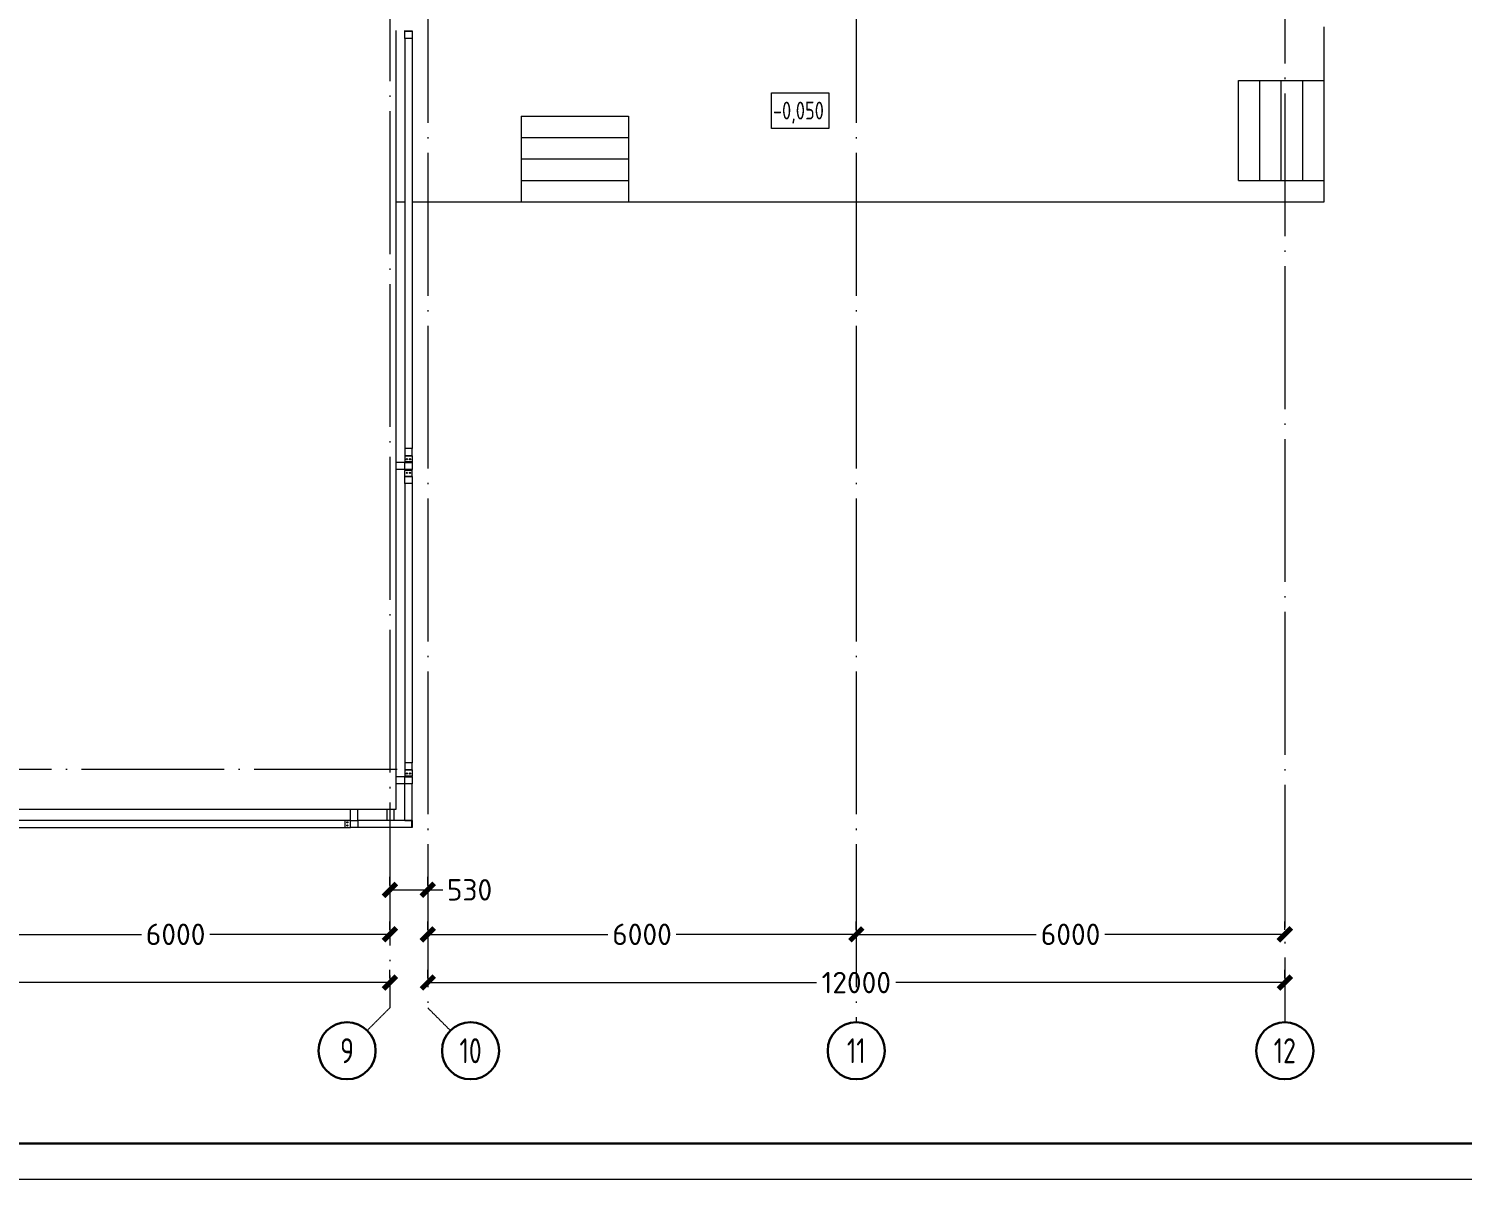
# Model space of a CAD drawing. Extents: x -965262 to 1142518, y -357520 to 71675.
# Drawn here: x -675264 to -655192, y -240088 to -223979 of the extents above; entities that cross this region are included whole.
import ezdxf

# ---------------------------------------------------------------- set-up
doc = ezdxf.new("R2010")
doc.units = 0
doc.header["$LTSCALE"] = 10
doc.linetypes.add('DOTE', pattern=[2.42, 2, -0.2, 0.02, -0.2])
doc.layers.get('0').update_dxf_attribs({"linetype": 'CONTINUOUS', "lineweight": 30})
doc.layers.get('Defpoints').update_dxf_attribs({"linetype": 'CONTINUOUS'})
doc.layers.add('DOTE', color=7, linetype='DOTE', lineweight=9)
doc.styles.add('GOST 2.304', font='isocpeur.ttf', dxfattribs={"width": 0.75, "height": 250})
doc.styles.get("Standard").update_dxf_attribs({"font": 'isocpeur.ttf', "height": 300})
doc.dimstyles.get("Standard").update_dxf_attribs({"dimscale": 100, "dimtxt": 300, "dimasz": 1.8, "dimexe": 1.8, "dimexo": 0.625, "dimgap": 0.9, "dimtad": 0, "dimdec": 0, "dimzin": 0, "dimdsep": 46, "dimtxsty": 'Standard', "dimblk": 'ARCHTICK', "dimcen": 0.9, "dimclrd": 256, "dimclre": 256, "dimclrt": 256, "dimadec": 0, "dimazin": 0, "dimtfac": 1, "dimtdec": 0, "dimtofl": 0, "dimtmove": 0, "dimatfit": 3, "dimfxl": 1, "dimtolj": 1, "dimtzin": 0, "dimlwd": 15, "dimlwe": 15, "dimarcsym": 0})

# ---------------------------------------------------------------- blocks, each defined once
blk = doc.blocks.new('_ArchTick')
at = {"color": 0, "linetype": 'ByBlock', "lineweight": 0, "const_width": 0.4}
blk.add_lwpolyline([(-0.5, -0.5), (0.5, 0.5)], dxfattribs=at)
blk = doc.blocks.new('*D154')
at = {"lineweight": 15, "transparency": 16777216}
for p, q in [((-663677, -236595), (-663677, -236478)), ((-657677, -236595), (-657677, -236478)), ((-663677, -236658), (-661157, -236658)), ((-657677, -236658), (-660197, -236658))]:
    blk.add_line(p, q, dxfattribs=at)
at = {"layer": 'Defpoints', "color": 0, "lineweight": 15, "transparency": 16777216}
for p in [(-663677, -236658), (-663677, -236658), (-657677, -236658)]:
    blk.add_point(p, dxfattribs=at)
at = {"lineweight": 15, "transparency": 16777216, "xscale": 180, "yscale": 180, "zscale": 180, "rotation": 180}
blk.add_blockref('_ArchTick', (-663677, -236658), dxfattribs=at)
at = {"lineweight": 15, "transparency": 16777216, "xscale": 180, "yscale": 180, "zscale": 180}
blk.add_blockref('_ArchTick', (-657677, -236658), dxfattribs=at)
at = {"lineweight": 15, "transparency": 16777216, "insert": (-660677, -236658), "char_height": 300, "attachment_point": 5}
blk.add_mtext('\\A1;6000', dxfattribs=at)
blk = doc.blocks.new('*D155')
at = {"lineweight": 15, "transparency": 16777216}
for p, q in [((-669677, -236595), (-669677, -236478)), ((-663677, -236595), (-663677, -236478)), ((-669677, -236658), (-667157, -236658)), ((-663677, -236658), (-666197, -236658))]:
    blk.add_line(p, q, dxfattribs=at)
at = {"layer": 'Defpoints', "color": 0, "lineweight": 15, "transparency": 16777216}
for p in [(-669677, -236658), (-669677, -236658), (-663677, -236658)]:
    blk.add_point(p, dxfattribs=at)
at = {"lineweight": 15, "transparency": 16777216, "xscale": 180, "yscale": 180, "zscale": 180, "rotation": 180}
blk.add_blockref('_ArchTick', (-669677, -236658), dxfattribs=at)
at = {"lineweight": 15, "transparency": 16777216, "xscale": 180, "yscale": 180, "zscale": 180}
blk.add_blockref('_ArchTick', (-663677, -236658), dxfattribs=at)
at = {"lineweight": 15, "transparency": 16777216, "insert": (-666677, -236658), "char_height": 300, "attachment_point": 5}
blk.add_mtext('\\A1;6000', dxfattribs=at)
blk = doc.blocks.new('*D156')
at = {"lineweight": 15, "transparency": 16777216}
for p, q in [((-676207, -236595), (-676207, -236478)), ((-670207, -236595), (-670207, -236478)), ((-676207, -236658), (-673687, -236658)), ((-670207, -236658), (-672727, -236658))]:
    blk.add_line(p, q, dxfattribs=at)
at = {"layer": 'Defpoints', "color": 0, "lineweight": 15, "transparency": 16777216}
for p in [(-676207, -236658), (-676207, -236658), (-670207, -236658)]:
    blk.add_point(p, dxfattribs=at)
at = {"lineweight": 15, "transparency": 16777216, "xscale": 180, "yscale": 180, "zscale": 180, "rotation": 180}
blk.add_blockref('_ArchTick', (-676207, -236658), dxfattribs=at)
at = {"lineweight": 15, "transparency": 16777216, "xscale": 180, "yscale": 180, "zscale": 180}
blk.add_blockref('_ArchTick', (-670207, -236658), dxfattribs=at)
at = {"lineweight": 15, "transparency": 16777216, "insert": (-673207, -236658), "char_height": 300, "attachment_point": 5}
blk.add_mtext('\\A1;6000', dxfattribs=at)
blk = doc.blocks.new('*D157')
at = {"lineweight": 15, "transparency": 16777216}
for p, q in [((-670207, -235973), (-670207, -235855)), ((-670207, -236035), (-669677, -236035)), ((-669677, -235973), (-669677, -235855)), ((-669677, -236035), (-669467, -236035))]:
    blk.add_line(p, q, dxfattribs=at)
at = {"layer": 'Defpoints', "color": 0, "lineweight": 15, "transparency": 16777216}
for p in [(-670207, -236035), (-670207, -236035), (-669677, -236035)]:
    blk.add_point(p, dxfattribs=at)
at = {"lineweight": 15, "transparency": 16777216, "xscale": 180, "yscale": 180, "zscale": 180, "rotation": 180}
blk.add_blockref('_ArchTick', (-670207, -236035), dxfattribs=at)
at = {"lineweight": 15, "transparency": 16777216, "xscale": 180, "yscale": 180, "zscale": 180}
blk.add_blockref('_ArchTick', (-669677, -236035), dxfattribs=at)
at = {"lineweight": 15, "transparency": 16777216, "insert": (-669092, -236035), "char_height": 300, "attachment_point": 5}
blk.add_mtext('\\A1;530', dxfattribs=at)
blk = doc.blocks.new('*D158')
at = {"lineweight": 15, "transparency": 16777216}
for p, q in [((-669677, -237270), (-669677, -237153)), ((-657677, -237270), (-657677, -237153)), ((-669677, -237333), (-664232, -237333)), ((-657677, -237333), (-663122, -237333))]:
    blk.add_line(p, q, dxfattribs=at)
at = {"layer": 'Defpoints', "color": 0, "lineweight": 15, "transparency": 16777216}
for p in [(-669677, -237333), (-657677, -237333), (-657677, -237333)]:
    blk.add_point(p, dxfattribs=at)
at = {"lineweight": 15, "transparency": 16777216, "xscale": 180, "yscale": 180, "zscale": 180, "rotation": 180}
blk.add_blockref('_ArchTick', (-669677, -237333), dxfattribs=at)
at = {"lineweight": 15, "transparency": 16777216, "xscale": 180, "yscale": 180, "zscale": 180}
blk.add_blockref('_ArchTick', (-657677, -237333), dxfattribs=at)
at = {"lineweight": 15, "transparency": 16777216, "insert": (-663677, -237333), "char_height": 300, "attachment_point": 5}
blk.add_mtext('\\A1;12000', dxfattribs=at)
blk = doc.blocks.new('*D168')
at = {"lineweight": 15, "transparency": 16777216}
for p, q in [((-706207, -237270), (-706207, -237153)), ((-670207, -237270), (-670207, -237153)), ((-706207, -237333), (-688792, -237333)), ((-670207, -237333), (-687622, -237333))]:
    blk.add_line(p, q, dxfattribs=at)
at = {"layer": 'Defpoints', "color": 0, "lineweight": 15, "transparency": 16777216}
for p in [(-706207, -237333), (-670207, -237333, -1451), (-670207, -237333)]:
    blk.add_point(p, dxfattribs=at)
at = {"lineweight": 15, "transparency": 16777216, "xscale": 180, "yscale": 180, "zscale": 180, "rotation": 180}
blk.add_blockref('_ArchTick', (-706207, -237333), dxfattribs=at)
at = {"lineweight": 15, "transparency": 16777216, "xscale": 180, "yscale": 180, "zscale": 180}
blk.add_blockref('_ArchTick', (-670207, -237333), dxfattribs=at)
at = {"lineweight": 15, "transparency": 16777216, "insert": (-688207, -237333), "char_height": 300, "attachment_point": 5}
blk.add_mtext('\\A1;36000', dxfattribs=at)

msp = doc.modelspace()

# ---------------------------------------------------------------- linework, layer by layer
at = {"color": 86, "lineweight": 15}
for p, q in [((-670122.4, -224002.1, 1668.2), (-670122.4, -234912.1, 1668.2)), ((-670122.4, -234912.1, 1668.2), (-724766.4, -234912.1, 1668.2))]:
    msp.add_line(p, q, dxfattribs=at)
at = {"lineweight": 15}
for p, q in [((-669997.4, -224014.1, 1668.2), (-669997.4, -224002.1, 1668.2)), ((-669897.4, -224014.1, 1668.2), (-669897.4, -224002.1, 1668.2)), ((-657127.4, -226402.1, -1808.5), (-657127.4, -223952.1, 301.4)), ((-669997.4, -224014.1, 1668.2), (-669995.1, -224014.1, 1668.2)), ((-669997.4, -224114.1, 1668.2), (-669997.4, -224014.1, 1668.2)), ((-669897.4, -224114.1, 1668.2), (-669997.4, -224114.1, 1668.2)), ((-669997.4, -224114.1, 1668.2), (-669997.4, -229857.1, 1668.2)), ((-669995.1, -224014.1, 1668.2), (-669899.7, -224014.1, 1668.2)), ((-669995.1, -224014.1, 1668.2), (-669995.1, -224014.2, 1668.2)), ((-669899.7, -224014.2, 1668.2), (-669995.1, -224014.2, 1668.2)), ((-669927, -224014.1, 1668.2), (-669927, -224014.2, 1668.2)), ((-669917.8, -224014.1, 1668.2), (-669917.8, -224014.2, 1668.2)), ((-669897.4, -224014.1, 1668.2), (-669899.7, -224014.1, 1668.2)), ((-669899.7, -224014.1, 1668.2), (-669899.7, -224014.2, 1668.2)), ((-669897.4, -224014.1, 1668.2), (-669897.4, -224114.1, 1668.2)), ((-669897.4, -224114.1, 1668.2), (-669897.4, -229857.1, 1668.2)), ((-658327.4, -224702.1, -1808.5), (-657127.4, -224702.1, -1808.5)), ((-658327.4, -226102.1, -1808.5), (-658327.4, -224702.1, -1808.5)), ((-658027.4, -226102.1, -1808.5), (-658027.4, -224702.1, -1808.5)), ((-657727.4, -226102.1, -1808.5), (-657727.4, -224702.1, -1808.5)), ((-657427.4, -226102.1, -1808.5), (-657427.4, -224702.1, -1808.5)), ((-664863.7, -224876), (-664063.7, -224876)), ((-664863.7, -225376), (-664863.7, -224876)), ((-664063.7, -224876), (-664063.7, -225376)), ((-668367.4, -225202.1, 0), (-668367.4, -226402.1, 0)), ((-668367.4, -225202.1, -1808.5), (-666867.4, -225202.1, -1808.5)), ((-666867.4, -225202.1, 0), (-666867.4, -226402.1, 0)), ((-664063.7, -225376), (-664863.7, -225376)), ((-668367.4, -225502.1, -1808.5), (-666867.4, -225502.1, -1808.5)), ((-668367.4, -225802.1, -1808.5), (-666867.4, -225802.1, -1808.5)), ((-668367.4, -226102.1, -1808.5), (-666867.4, -226102.1, -1808.5)), ((-658327.4, -226102.1, -1808.5), (-657127.4, -226102.1, -1808.5)), ((-670122.4, -226402.1, -1808.5), (-669997.4, -226402.1, -1808.5)), ((-669897.4, -226402.1, -1808.5), (-657127.4, -226402.1, -1808.5)), ((-669997.4, -229857.1, 1668.2), (-669997.4, -229957.1, 1668.2)), ((-669897.4, -229857.1, 1668.2), (-669997.4, -229857.1, 1668.2)), ((-669997.4, -229957.1, 1668.2), (-669995.1, -229957.1, 1668.2)), ((-669997.4, -229957.1, 1668.2), (-669997.4, -230042.1, 1668.2)), ((-669995.1, -229957.1, 1668.2), (-669995.1, -229957.1, 1668.2)), ((-669899.7, -229957.1, 1668.2), (-669995.1, -229957.1, 1668.2)), ((-669995.1, -229957.1, 1668.2), (-669899.7, -229957.1, 1668.2)), ((-669927, -229957.1, 1668.2), (-669927, -229957.1, 1668.2)), ((-669927, -230015.9, 1668.2), (-669927, -229998.4, 1668.2)), ((-669927, -229998.4, 1668.2), (-669927, -230015.9, 1668.2)), ((-669917.8, -229957.1, 1668.2), (-669917.8, -229957.1, 1668.2)), ((-669917.8, -230001.6, 1668.2), (-669917.8, -230012.7, 1668.2)), ((-669899.7, -229957.1, 1668.2), (-669899.7, -229957.1, 1668.2)), ((-669897.4, -229957.1, 1668.2), (-669899.7, -229957.1, 1668.2)), ((-669897.4, -229957.1, 1668.2), (-669897.4, -229857.1, 1668.2)), ((-669897.4, -229957.1, 1668.2), (-669897.4, -230042.1, 1668.2)), ((-669997.4, -230052.1, 1668.2), (-670122.4, -230052.1, 1668.2)), ((-669997.4, -230152.1, 1668.2), (-670122.4, -230152.1, 1668.2)), ((-669997.4, -230052.1, 1668.2), (-669997.4, -230042.1, 1668.2)), ((-669897.4, -230042.1, 1668.2), (-669997.4, -230042.1, 1668.2)), ((-669997.4, -230152.1, 1668.2), (-669997.4, -230052.1, 1668.2)), ((-669997.4, -230052.1, 1668.2), (-669897.4, -230052.1, 1668.2)), ((-669897.4, -230152.1, 1668.2), (-669997.4, -230152.1, 1668.2)), ((-669997.4, -230152.1, 1668.2), (-669997.4, -230162.1, 1668.2)), ((-669897.4, -230162.1, 1668.2), (-669997.4, -230162.1, 1668.2)), ((-669997.4, -230247.1, 1668.2), (-669997.4, -230162.1, 1668.2)), ((-669927, -230188.4, 1668.2), (-669927, -230205.9, 1668.2)), ((-669927, -230205.9, 1668.2), (-669927, -230188.4, 1668.2)), ((-669917.8, -230202.7, 1668.2), (-669917.8, -230191.6, 1668.2)), ((-669897.4, -230042.1, 1668.2), (-669897.4, -230052.1, 1668.2)), ((-669897.4, -230052.1, 1668.2), (-669897.4, -230152.1, 1668.2)), ((-669897.4, -230162.1, 1668.2), (-669897.4, -230152.1, 1668.2)), ((-669897.4, -230247.1, 1668.2), (-669897.4, -230162.1, 1668.2)), ((-669997.4, -230247.1, 1668.2), (-669995.1, -230247.1, 1668.2)), ((-669997.4, -230347.1, 1668.2), (-669997.4, -230247.1, 1668.2)), ((-669897.4, -230347.1, 1668.2), (-669997.4, -230347.1, 1668.2)), ((-669997.4, -230347.1, 1668.2), (-669997.4, -234257.1, 1668.2)), ((-669995.1, -230247.1, 1668.2), (-669899.7, -230247.1, 1668.2)), ((-669995.1, -230247.1, 1668.2), (-669995.1, -230247.2, 1668.2)), ((-669899.7, -230247.2, 1668.2), (-669995.1, -230247.2, 1668.2)), ((-669927, -230247.1, 1668.2), (-669927, -230247.2, 1668.2)), ((-669917.8, -230247.1, 1668.2), (-669917.8, -230247.2, 1668.2)), ((-669897.4, -230247.1, 1668.2), (-669899.7, -230247.1, 1668.2)), ((-669899.7, -230247.1, 1668.2), (-669899.7, -230247.2, 1668.2)), ((-669897.4, -230247.1, 1668.2), (-669897.4, -230347.1, 1668.2)), ((-669897.4, -230347.1, 1668.2), (-669897.4, -234257.1, 1668.2)), ((-669997.4, -234257.1, 1668.2), (-669997.4, -234357.1, 1668.2)), ((-669897.4, -234257.1, 1668.2), (-669997.4, -234257.1, 1668.2)), ((-669997.4, -234357.1, 1668.2), (-669995.1, -234357.1, 1668.2)), ((-669997.4, -234357.1, 1668.2), (-669997.4, -234442.1, 1668.2)), ((-669997.4, -234442.1, 1668.2), (-669997.4, -234452.1, 1668.2)), ((-669897.4, -234442.1, 1668.2), (-669997.4, -234442.1, 1668.2)), ((-669995.1, -234357.1, 1668.2), (-669995.1, -234357.1, 1668.2)), ((-669899.7, -234357.1, 1668.2), (-669995.1, -234357.1, 1668.2)), ((-669995.1, -234357.1, 1668.2), (-669899.7, -234357.1, 1668.2)), ((-669927, -234357.1, 1668.2), (-669927, -234357.1, 1668.2)), ((-669927, -234398.4, 1668.2), (-669927, -234415.9, 1668.2)), ((-669927, -234398.4, 1668.2), (-669927, -234415.9, 1668.2)), ((-669917.8, -234357.1, 1668.2), (-669917.8, -234357.1, 1668.2)), ((-669917.8, -234401.6, 1668.2), (-669917.8, -234412.7, 1668.2)), ((-669899.7, -234357.1, 1668.2), (-669899.7, -234357.1, 1668.2)), ((-669897.4, -234357.1, 1668.2), (-669899.7, -234357.1, 1668.2)), ((-669897.4, -234357.1, 1668.2), (-669897.4, -234257.1, 1668.2)), ((-669897.4, -234357.1, 1668.2), (-669897.4, -234442.1, 1668.2)), ((-669897.4, -234452.1, 1668.2), (-669897.4, -234442.1, 1668.2)), ((-669997.4, -234452.1, 1668.2), (-670122.4, -234452.1, 1668.2)), ((-669997.4, -234552.1, 1668.2), (-670122.4, -234552.1, 1668.2)), ((-669997.4, -234552.1, 1668.2), (-669997.4, -234452.1, 1668.2)), ((-669997.4, -234452.1, 1668.2), (-669897.4, -234452.1, 1668.2)), ((-669897.4, -234552.1, 1668.2), (-669997.4, -234552.1, 1668.2)), ((-669897.4, -234552.1, 1668.2), (-669997.4, -234552.1, 1668.2)), ((-669997.4, -235062.1, 1668.2), (-669997.4, -234552.1, 1668.2)), ((-669897.4, -234452.1, 1668.2), (-669897.4, -234552.1, 1668.2)), ((-669897.4, -235062.1, 1668.2), (-669897.4, -234552.1, 1668.2)), ((-670757.4, -235062.1, 1668.2), (-670757.4, -234912.1, 1668.2)), ((-670657.4, -235062.1, 1668.2), (-670657.4, -234912.1, 1668.2)), ((-670247.4, -234912.1, 1668.2), (-670657.4, -234912.1, 1668.2)), ((-670247.4, -235062.1, 1668.2), (-670247.4, -234912.1, 1668.2)), ((-670147.4, -235062.1, 1668.2), (-670147.4, -234912.1, 1668.2)), ((-670837.4, -235062.1, 1668.2), (-676077.4, -235062.1, 1668.2)), ((-676077.4, -235162.1, 1668.2), (-670837.4, -235162.1, 1668.2)), ((-670837.4, -235062.1, 1668.2), (-670837.4, -235162.1, 1668.2)), ((-670757.4, -235062.1, 1668.2), (-670837.4, -235062.1, 1668.2)), ((-670837.4, -235162.1, 1668.2), (-670757.4, -235162.1, 1668.2)), ((-670793.8, -235132.1, 1668.2), (-670811.1, -235132.1, 1668.2)), ((-670757.4, -235162.1, 1668.2), (-670757.4, -235062.1, 1668.2)), ((-670757.4, -235062.1, 1668.2), (-670657.4, -235062.1, 1668.2)), ((-670657.4, -235162.1, 1668.2), (-670757.4, -235162.1, 1668.2)), ((-670657.4, -235062.1, 1668.2), (-670657.4, -235162.1, 1668.2)), ((-669900.6, -235062.1, 1668.2), (-670657.4, -235062.1, 1668.2)), ((-670657.4, -235062.1, 1668.2), (-670657.4, -235162.1, 1668.2)), ((-669900.6, -235162.1, 1668.2), (-670657.4, -235162.1, 1668.2)), ((-669997.4, -235062.1, 1668.2), (-669897.4, -235062.1, 1668.2)), ((-669897.4, -235062.1, 1668.2), (-669900.6, -235062.1, 1668.2)), ((-669900.6, -235162.1, 1668.2), (-669900.6, -235062.1, 1668.2)), ((-669900.6, -235162.1, 1668.2), (-669900.6, -235062.1, 1668.2)), ((-669897.4, -235162.1, 1668.2), (-669900.6, -235162.1, 1668.2)), ((-669897.4, -235062.1, 1668.2), (-669897.4, -235162.1, 1668.2))]:
    msp.add_line(p, q, dxfattribs=at)
at = {"lineweight": 15, "elevation": -1808.5}
msp.add_lwpolyline([(-613462.4, -240087.8), (-613462.4, -155987.8), (-732362.4, -155987.8), (-732362.4, -240087.8)], close=True, dxfattribs=at)
at = {"elevation": -1808.5}
msp.add_lwpolyline([(-613962.4, -239587.8), (-613962.4, -156487.8), (-730362.4, -156487.8), (-730362.4, -239587.8)], close=True, dxfattribs=at)
at = {"lineweight": 15}
for centre in [(-669969.9, -230007.1, 1668.2), (-669924.9, -230007.1, 1668.2), (-669969.9, -230197.1, 1668.2), (-669924.9, -230197.1, 1668.2), (-669969.9, -234407.1, 1668.2), (-669924.9, -234407.1, 1668.2), (-670802.4, -235089.6, 1668.2), (-670802.4, -235134.6, 1668.2)]:
    msp.add_circle(centre, 9, dxfattribs=at)
at = {"layer": 'DOTE', "ltscale": 100, "extrusion": (0, -1, 0)}
for p, q in [((-670207.4, -186414.1, -4711.1), (-670207.4, -237687.4, -4711.1)), ((-669677.4, -191837.3, -4711.1), (-669677.4, -237687.4, -4711.1)), ((-663677.4, -191837.3, -4711.1), (-663677.4, -237887.4, -4711.1)), ((-657677.4, -198264, -4711.1), (-657677.4, -237887.4, -4711.1))]:
    msp.add_line(p, q, dxfattribs=at)
at = {"layer": 'DOTE', "ltscale": 100}
msp.add_line((-670106.2, -234352.1, -4711.1), (-728562.7, -234352.1, -4711.1), dxfattribs=at)
at = {"layer": 'DOTE'}
for p, q in [((-670207.4, -237687.4, -4711.1), (-670524.6, -238004.6, -4711.1)), ((-669677.4, -237687.4, -4711.1), (-669360.3, -238004.6, -4711.1))]:
    msp.add_line(p, q, dxfattribs=at)
at = {"layer": 'DOTE', "linetype": 'Continuous', "lineweight": 30}
for centre in [(-670807.4, -238287.4, -4711.1), (-669077.4, -238287.4, -4711.1), (-663677.4, -238287.4, -4711.1), (-657677.4, -238287.4, -4711.1)]:
    msp.add_circle(centre, 400, dxfattribs=at)

# ---------------------------------------------------------------- texts
at = {"style": 'GOST 2.304', "width": 0.75}
msp.add_text('-0,050', height=250, dxfattribs=at).set_placement((-664844.5, -225250))
at = {"layer": 'DOTE', "linetype": 'Continuous', "lineweight": 30, "ltscale": 100, "char_height": 350, "width": 800, "attachment_point": 5, "style": 'GOST 2.304'}
for s, insert in [('9', (-670807.4, -238287.4, -4711.1)), ('10', (-669077.4, -238287.4, -4711.1)), ('11', (-663677.4, -238287.4, -4711.1)), ('12', (-657677.4, -238287.4, -4711.1))]:
    msp.add_mtext(s, dxfattribs=dict(at, insert=insert))

# ---------------------------------------------------------------- dimensions: what is measured, and where the dimension line sits
at = {"lineweight": 15}
dim = msp.add_linear_dim(base=(-670207.4, -236035, -3259.8), p1=(-669677.4, -236035, -3259.8), p2=(-670207.4, -236035, -3259.8), dimstyle='Standard', dxfattribs=at)
dim.commit()
dim.dimension.update_dxf_attribs({"geometry": '*D157', "text_midpoint": (-669092.4, -236035, -3259.8), "dimtype": 160})
for base, p1, p2, picture, middle in [((-676207.4, -236657.7, -3259.8), (-670207.4, -236657.7, -3259.8), (-676207.4, -236657.7, -3259.8), '*D156', (-673207.4, -236657.7, -3259.8)), ((-669677.4, -236657.7, -3259.8), (-663677.4, -236657.7, -3259.8), (-669677.4, -236657.7, -3259.8), '*D155', (-666677.4, -236657.7, -3259.8)), ((-663677.4, -236657.7, -3259.8), (-657677.4, -236657.7, -3259.8), (-663677.4, -236657.7, -3259.8), '*D154', (-660677.4, -236657.7, -3259.8)), ((-670207.4, -237332.9, -3259.8), (-706207.4, -237332.9, -3259.8), (-670207.4, -237332.9, -4711.1), '*D168', (-688207.4, -237332.9, -3259.8)), ((-657677.4, -237332.9, -3259.8), (-669677.4, -237332.9, -3259.8), (-657677.4, -237332.9, -3259.8), '*D158', (-663677.4, -237332.9, -3259.8))]:
    dim = msp.add_linear_dim(base=base, p1=p1, p2=p2, dimstyle='Standard', dxfattribs=at)
    dim.commit()
    dim.dimension.update_dxf_attribs({"geometry": picture, "text_midpoint": middle})

doc.saveas('drawing.dxf')
